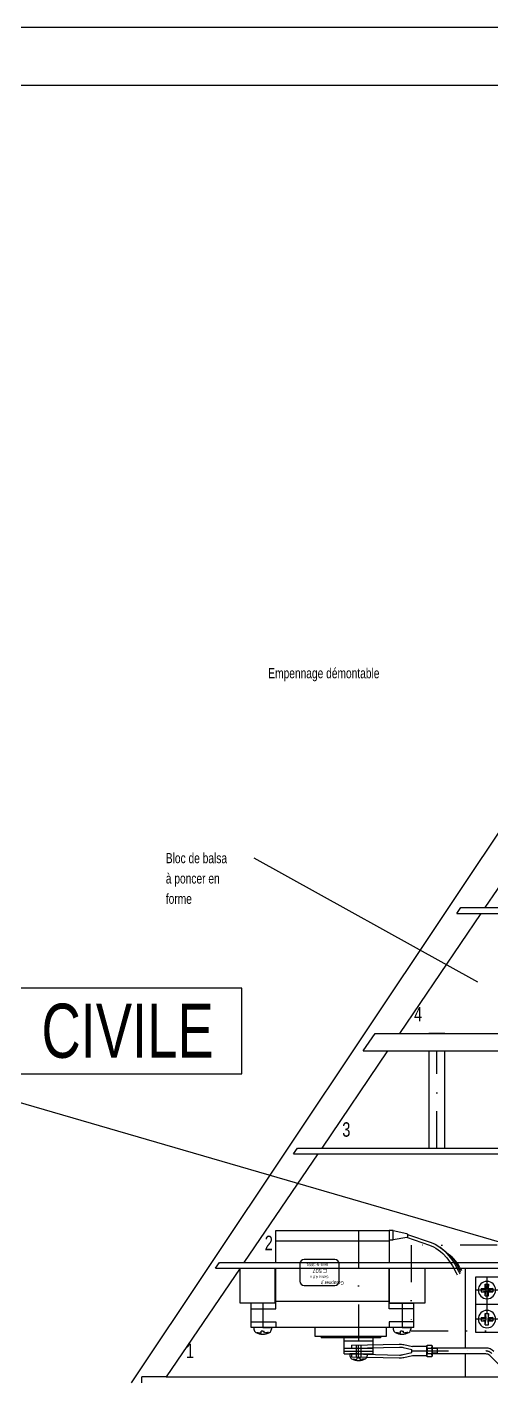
# Model space of a CAD drawing. Header units: millimetres. Extents: x 109 to 38194, y -453 to 956.
# Drawn here: x 1298.7 to 1458.7, y 490.3 to 956.3 of the extents above; entities that cross this region are included whole.
import ezdxf

# ---------------------------------------------------------------- set-up
doc = ezdxf.new("R2010")
doc.units = ezdxf.units.MM
for name, pattern in [('DASHDOT', [25.4, 12.7, -6.35, 0, -6.35]), ('DASHED', [19.05, 12.7, -6.35]), ('DIVIDE', [31.75, 12.7, -6.35, 0, -6.35, 0, -6.35])]:
    doc.linetypes.add(name, pattern=pattern)
for name, color, linetype in [('CARTOUCHE-1', 7, 'CONTINUOUS'), ('COTATION-2', 7, 'CONTINUOUS'), ('INDICATIONS', 7, 'CONTINUOUS')]:
    doc.layers.add(name, color=color, linetype=linetype)
doc.styles.get("Standard").update_dxf_attribs({"font": 'txt', "width": 0.75})

# ---------------------------------------------------------------- blocks, each defined once
blk = doc.blocks.new('08CRSS')
at = {"layer": 'INDICATIONS', "color": 94, "linetype": 'CONTINUOUS'}
for p, q in [((-22.072, 25.995), (-24.688, 25.995)), ((-17.26, 0), (-17.26, 6.878)), ((-17.26, 0), (-17.26, -6.878)), ((0, 39.254), (-8.238, 39.254)), ((0, 0), (0, 39.254)), ((0, 0), (0, -39.228)), ((-22.072, -25.969), (-24.688, -25.969)), ((0, -39.228), (-8.238, -39.228))]:
    blk.add_line(p, q, dxfattribs=at)
for points in [[(-25.101486, 7.452114, 0.007959), (-21.182356, 7.105747, 0.007954), (-17.252802, 6.884177)], [(-22.074224, 25.990227, 0.022186), (-24.001661, 16.779708, 0.02227), (-25.101484, 7.452117)], [(-25.101486, -7.439038, -0.007959), (-21.182356, -7.092671, -0.007954), (-17.252802, -6.871101)], [(-22.074224, -25.977151, -0.022186), (-24.001661, -16.766632, -0.02227), (-25.101484, -7.439041)]]:
    blk.add_lwpolyline(points, format="xyb", dxfattribs=at)
for centre, radius, start, end in [((32.657222, 0.006538), 62.965367, 150.249481, 180), ((32.657222, 0.006538), 62.965367, 180, 209.750519), ((-8.226636, 23.374081), 15.874689, 90, 150.249481), ((-8.226636, -23.361004), 15.874689, 209.750519, 270)]:
    blk.add_arc(centre, radius, start, end, dxfattribs=at)
blk = doc.blocks.new('*O1')
at = {"layer": 'INDICATIONS', "color": 94, "linetype": 'CONTINUOUS'}
for p, q in [((-6.594, 3), (-6.594, -3)), ((5.406, 4.5), (-5.094, 4.5)), ((6.906, -3), (6.906, 3)), ((-5.094, -4.5), (5.406, -4.5))]:
    blk.add_line(p, q, dxfattribs=at)
for centre, start, end in [((-5.0945, 3.0005), 90, 180), ((5.4055, 3.0005), 0, 90), ((-5.0945, -2.9995), 180, 270), ((5.4055, -2.9995), 270, 0)]:
    blk.add_arc(centre, 1.5, start, end, dxfattribs=at)
at = {"layer": 'INDICATIONS', "color": 94, "linetype": 'CONTINUOUS', "width": 100, "attachment_point": 8, "rotation": 180}
for s, insert, char_height in [('Best-Nr.3891', (-0.67, 3.21), 1), ('C\\~507', (0.26, 1.33), 1.5), ('Servo\\~4.8\\~v', (0.097, -1.032), 1), ('Graupner\\~jr', (4.583, -2.614), 1.25)]:
    blk.add_mtext(s, dxfattribs=dict(at, insert=insert, char_height=char_height))
blk = doc.blocks.new('08CRST')
at = {"layer": 'INDICATIONS', "color": 94, "linetype": 'CONTINUOUS'}
for p, q in [((-7.375, 7.375), (-25.984, 7.375)), ((-25.984, 7.375), (-25.984, -7.362)), ((-25.984, 7.375), (-5.27, 5.283)), ((-7.375, 7.375), (-7.375, 25.984)), ((7.375, 25.984), (-7.375, 25.984)), ((-7.375, 25.984), (-5.27, 5.283)), ((-5.27, 5.283), (-7.375, 7.375)), ((-5.27, 5.283), (-7.375, 7.375)), ((7.362, 25.984), (5.27, 5.283)), ((5.27, 5.283), (7.362, 7.375)), ((25.984, 7.375), (5.27, 5.283)), ((5.27, 5.283), (7.362, 7.375)), ((7.375, 7.375), (7.375, 25.984)), ((25.984, 7.375), (7.375, 7.375)), ((25.984, 7.375), (25.984, -7.362)), ((-25.984, -7.362), (-5.27, -5.257)), ((-7.375, -7.362), (-25.984, -7.362)), ((-5.27, -5.257), (-7.375, -7.362)), ((-7.375, -25.984), (-5.27, -5.257)), ((-5.27, -5.257), (-7.375, -7.362)), ((-7.375, -25.984), (-7.375, -7.362)), ((7.375, -25.984), (-7.375, -25.984)), ((7.362, -25.984), (5.27, -5.257)), ((5.27, -5.257), (7.362, -7.362)), ((5.27, -5.257), (7.362, -7.362)), ((25.984, -7.362), (5.27, -5.257)), ((7.375, -25.984), (7.375, -7.362)), ((25.984, -7.362), (7.375, -7.362))]:
    blk.add_line(p, q, dxfattribs=at)
blk.add_circle((-0.004, 0.006), 39.242, dxfattribs=at)
blk = doc.blocks.new('*D24')
at = {"layer": 'INDICATIONS', "color": 196, "linetype": 'CONTINUOUS'}
blk.add_line((0, 0), (-76.949, 42.749), dxfattribs=at)
blk = doc.blocks.new('*O47')
at = {"layer": 'INDICATIONS', "color": 196, "linetype": 'CONTINUOUS', "char_height": 3.5, "width": 100, "attachment_point": 1}
for s, insert in [('Bloc\\~de\\~balsa', (-30.402, 1.75)), ('à\\~poncer\\~en', (-30.402, -5.25)), ('forme', (-30.402, -12.25))]:
    blk.add_mtext(s, dxfattribs=dict(at, insert=insert))
blk = doc.blocks.new('*D52')
at = {"layer": 'COTATION-2', "color": 196, "linetype": 'CONTINUOUS'}
blk.add_line((0, 0), (-200.126, 58.181), dxfattribs=at)

msp = doc.modelspace()

# ---------------------------------------------------------------- linework, layer by layer
at = {"layer": 'CARTOUCHE-1', "color": 250, "linetype": 'CONTINUOUS'}
for points in [[(135.89, 956.31), (1775.89, 956.31), (1775.89, 115.31), (135.89, 115.31)], [(135.89, 956.31), (1775.89, 956.31), (1775.89, 115.31), (135.89, 115.31)], [(155.89, 936.31), (1755.89, 936.31), (1755.89, 135.31), (155.89, 135.31)]]:
    msp.add_lwpolyline(points, close=True, dxfattribs=at)
at = {"layer": 'INDICATIONS', "color": 5, "linetype": 'CONTINUOUS'}
for p, q in [((1334.72, 489.31), (1592.3, 875.74)), ((1481.66, 690.41), (1456.28, 652.98)), ((1446.61, 650.98), (1447.96, 652.98)), ((1447.96, 652.98), (1590.85, 652.98)), ((1454.92, 650.98), (1426.86, 609.6)), ((1446.61, 650.98), (1590.32, 650.98)), ((1414.44, 603.6), (1418.52, 609.6)), ((1418.52, 609.6), (1579.23, 609.6)), ((1422.79, 603.6), (1400.12, 570.17)), ((1414.44, 603.6), (1577.62, 603.6)), ((1390.39, 568.17), (1391.75, 570.17)), ((1391.75, 570.17), (1568.66, 570.17)), ((1398.76, 568.17), (1373.38, 530.74)), ((1390.39, 568.17), (1568.12, 568.17)), ((1372.02, 528.74), (1346.64, 491.31)), ((1363.62, 528.74), (1364.98, 530.74)), ((1363.62, 528.74), (1557.55, 528.74)), ((1364.98, 530.74), (1558.09, 530.74)), ((1338.21, 489.31), (1338.21, 491.31)), ((1346.64, 491.31), (1338.21, 491.31)), ((1346.64, 491.31), (1547.52, 491.31))]:
    msp.add_line(p, q, dxfattribs=at)
at = {"layer": 'INDICATIONS', "color": 26, "linetype": 'CONTINUOUS'}
for p, q in [((1442.5, 609.6), (1437, 609.6)), ((1437, 603.6), (1437, 570.17)), ((1442.5, 570.17), (1442.5, 603.6))]:
    msp.add_line(p, q, dxfattribs=at)
at = {"layer": 'INDICATIONS', "color": 26, "linetype": 'DASHDOT'}
msp.add_line((1439.75, 570.17), (1439.75, 603.6), dxfattribs=at)
at = {"layer": 'INDICATIONS', "color": 94, "linetype": 'CONTINUOUS'}
for p, q in [((1384.33, 541.74), (1423.33, 541.74)), ((1384.33, 530.74), (1384.33, 541.74)), ((1423.33, 541.74), (1423.33, 530.74)), ((1384.33, 538.24), (1423.33, 538.24)), ((1384.33, 516.74), (1384.33, 528.74)), ((1423.33, 528.74), (1423.33, 516.74)), ((1423.33, 517.34), (1384.33, 517.34)), ((1375.83, 508.34), (1375.83, 516.74)), ((1384.33, 516.74), (1375.83, 516.74)), ((1423.33, 516.74), (1431.83, 516.74)), ((1431.83, 508.34), (1431.83, 516.74)), ((1431.83, 508.34), (1431.83, 516.74)), ((1431.83, 508.34), (1375.83, 508.34)), ((1397.93, 505.24), (1397.93, 508.34)), ((1422.33, 508.34), (1422.33, 505.24)), ((1422.33, 505.24), (1397.93, 505.24)), ((1399.93, 505.24), (1399.93, 504.74)), ((1420.33, 504.74), (1399.93, 504.74)), ((1407.83, 503.74), (1407.83, 504.74)), ((1407.83, 503.74), (1417.83, 503.74)), ((1407.83, 499.24), (1407.83, 503.74)), ((1417.83, 503.74), (1417.83, 504.74)), ((1417.83, 499.24), (1417.83, 503.74)), ((1420.33, 505.24), (1420.33, 504.74)), ((1407.83, 499.24), (1417.83, 499.24))]:
    msp.add_line(p, q, dxfattribs=at)
at = {"layer": 'INDICATIONS', "color": 94, "linetype": 'DASHDOT'}
for p, q in [((1412.83, 541.74), (1412.83, 499.24)), ((1457, 525.73), (1457, 506.73)), ((1461.5, 521.23), (1453, 521.23)), ((1379.83, 516.74), (1379.83, 508.34)), ((1427.83, 516.74), (1427.83, 508.34)), ((1463.5, 516.23), (1453, 516.23)), ((1461.5, 511.23), (1453, 511.23)), ((1407.83, 500.24), (1417.83, 500.24))]:
    msp.add_line(p, q, dxfattribs=at)
at = {"layer": 'INDICATIONS', "color": 116, "linetype": 'CONTINUOUS'}
for p, q in [((1449.5, 528.74), (1449.5, 501.26)), ((1449.5, 499.24), (1449.5, 491.31))]:
    msp.add_line(p, q, dxfattribs=at)
at = {"layer": 'INDICATIONS', "color": 94, "linetype": 'DASHED'}
msp.add_line((1407.83, 501.24), (1417.83, 501.24), dxfattribs=at)
at = {"layer": 'INDICATIONS', "color": 172, "linetype": 'CONTINUOUS'}
for p, q in [((1410.33, 502.23), (1410.35, 501.23)), ((1410.35, 499.24), (1410.33, 498.24)), ((1431.09, 499.71), (1431.09, 500.78)), ((1436.33, 501.74), (1431.33, 501.74)), ((1431.33, 498.74), (1436.33, 498.74)), ((1436.33, 500.24), (1436.33, 501.74)), ((1436.33, 498.74), (1436.33, 500.24)), ((1436.48, 501.24), (1437.98, 501.24)), ((1437.98, 499.24), (1436.48, 499.24)), ((1456.58, 501.26), (1438.13, 501.24)), ((1439.81, 501.05), (1438.13, 501.04)), ((1439.81, 501.05), (1438.13, 501.04)), ((1439.81, 499.46), (1438.13, 499.45)), ((1439.81, 499.46), (1438.13, 499.45)), ((1456.58, 499.26), (1438.13, 499.24)), ((1439.81, 501.26), (1439.81, 499.26)), ((1458, 498.66), (1461.18, 495.48))]:
    msp.add_line(p, q, dxfattribs=at)
at = {"layer": 'INDICATIONS', "color": 172, "linetype": 'DASHED'}
for p, q in [((1412.08, 498.2), (1412.08, 502.28)), ((1413.58, 502.31), (1413.58, 498.17))]:
    msp.add_line(p, q, dxfattribs=at)
at = {"layer": 'INDICATIONS', "color": 172, "linetype": 'DASHDOT'}
for p, q in [((1412.83, 498.18), (1412.83, 502.29)), ((1431.09, 500.25), (1456.58, 500.25))]:
    msp.add_line(p, q, dxfattribs=at)
at = {"layer": 'INDICATIONS', "color": 7, "linetype": 'CONTINUOUS'}
msp.add_lwpolyline([(1151.42, 595.67), (1372.65, 595.67), (1372.64, 625.19), (1151.42, 625.19)], close=True, dxfattribs=at)
at = {"layer": 'INDICATIONS', "color": 94, "linetype": 'CONTINUOUS'}
msp.add_lwpolyline([(1423.33, 541.74), (1423.33, 538.51), (1424.71, 538.51), (1424.71, 541.74)], close=True, dxfattribs=at)
for points in [[(1424.71, 541.74), (1429.37, 540.68), (1429.46, 540.64), (1429.51, 540.6), (1429.55, 540.56), (1429.6, 540.48), (1429.63, 540.4), (1429.68, 540.24), (1429.7, 540.12), (1429.7, 539.95), (1429.7, 539.87), (1429.67, 539.69), (1429.61, 539.54), (1429.57, 539.47), (1429.5, 539.39), (1429.42, 539.34), (1429.37, 539.33), (1424.71, 538.51)], [(1429.3, 539.47), (1437.24, 536.74), (1438.59, 536.17), (1439.44, 535.69), (1441.04, 534.52), (1441.78, 533.84), (1443.16, 532.35), (1444.39, 530.7), (1445.12, 529.56), (1446.36, 527.2), (1446.72, 526.43)], [(1429.63, 540.41), (1437.79, 537.61), (1439.18, 537.02), (1440.06, 536.52), (1441.71, 535.31), (1442.48, 534.62), (1443.9, 533.08), (1445.16, 531.39), (1445.92, 530.2), (1447.2, 527.77), (1447.63, 526.85)], [(1448.06, 527.28), (1447.79, 527.76), (1447.28, 528.75), (1446.83, 529.63), (1446.6, 530.06), (1446.23, 530.69), (1445.96, 531.1), (1445.82, 531.29), (1445.6, 531.58), (1445.45, 531.77), (1445.13, 532.13), (1444.8, 532.49), (1444.58, 532.72), (1444.11, 533.16), (1443.75, 533.49), (1443.01, 534.13), (1441.5, 535.4), (1440.77, 536.05)], [(1448.31, 527.96), (1448.07, 528.35), (1447.6, 529.15), (1447.19, 529.87), (1446.98, 530.22), (1446.65, 530.73), (1446.29, 531.22), (1446.09, 531.46), (1445.75, 531.84), (1445.5, 532.09), (1444.99, 532.56), (1444.45, 533.01), (1443.36, 533.88), (1442.82, 534.33), (1442.55, 534.55)], [(1486.18, 525.73), (1453, 525.73), (1453, 506.73), (1508, 506.73), (1508, 525.73), (1491.5, 525.73)], [(1375.83, 514.74), (1384.33, 514.74), (1384.33, 516.74)], [(1431.83, 514.74), (1423.33, 514.74), (1423.33, 516.74)], [(1375.83, 510.34), (1384.33, 510.34), (1384.33, 508.34)], [(1431.83, 510.34), (1423.33, 510.34), (1423.33, 508.34)]]:
    msp.add_lwpolyline(points, dxfattribs=at)
at = {"layer": 'INDICATIONS', "color": 7, "linetype": 'DIVIDE'}
msp.add_lwpolyline([(1430.95, 507.14), (1652.17, 507.14), (1652.17, 536.66), (1430.95, 536.66)], close=True, dxfattribs=at)
at = {"layer": 'INDICATIONS', "color": 5, "linetype": 'CONTINUOUS'}
for points in [[(1384.03, 516.74), (1372.02, 516.74), (1372.02, 528.74), (1384.03, 528.74)], [(1435.63, 516.74), (1423.33, 516.74), (1423.33, 528.74), (1435.63, 528.74)]]:
    msp.add_lwpolyline(points, close=True, dxfattribs=at)
at = {"layer": 'INDICATIONS', "color": 172, "linetype": 'CONTINUOUS'}
for points in [[(1410.33, 502.23), (1426.84, 502.62, -0.06557), (1428.4, 502.45), (1431.33, 501.74)], [(1410.33, 498.24), (1426.84, 497.86), (1426.84, 497.86, 0.06557), (1428.4, 498.03), (1431.33, 498.74)], [(1410.35, 501.23), (1426.87, 501.62, -0.06557), (1428.16, 501.48), (1428.17, 501.48), (1431.09, 500.77)], [(1410.35, 499.24), (1426.87, 498.86), (1426.87, 498.86, 0.06557), (1428.17, 499), (1428.16, 499), (1431.09, 499.71)]]:
    msp.add_lwpolyline(points, format="xyb", dxfattribs=at)
msp.add_lwpolyline([(1436.33, 501.98), (1436.48, 502.24), (1437.98, 502.24), (1438.13, 501.98), (1438.13, 500.24), (1438.13, 498.5), (1437.98, 498.24), (1436.48, 498.24), (1436.33, 498.5), (1436.33, 500.24), (1436.33, 501.98)], dxfattribs=at)
for centre, radius, start, end in [((1437.19, 501.74), 0.866, 144.7496, 215.2777), ((1439.79, 500.24), 3.46, 163.2355, 196.7925), ((1437.19, 498.74), 0.866, 144.7514, 215.2796), ((1437.26, 501.74), 0.866, 324.7482, 35.279), ((1437.26, 498.74), 0.866, 324.7464, 35.2772), ((1434.67, 500.24), 3.46, 343.2346, 16.792), ((1456.58, 497.25), 4, 45, 90), ((1456.58, 497.25), 2, 45, 90)]:
    msp.add_arc(centre, radius, start, end, dxfattribs=at)
at = {"layer": 'INDICATIONS', "color": 172, "linetype": 'DASHDOT'}
msp.add_arc((1456.58, 497.25), 3, 45, 90, dxfattribs=at)

# ---------------------------------------------------------------- block references
at = {"layer": 'COTATION-2', "color": 196, "linetype": 'CONTINUOUS'}
msp.add_blockref('*D52', (1462.16, 537.49), dxfattribs=at)
at = {"layer": 'INDICATIONS', "color": 196, "linetype": 'CONTINUOUS'}
for name, p in [('*O47', (1376.89, 670.03)), ('*D24', (1453.84, 627.28))]:
    msp.add_blockref(name, p, dxfattribs=at)
at = {"layer": 'INDICATIONS', "color": 94, "linetype": 'CONTINUOUS'}
msp.add_blockref('*O1', (1399.23, 527.28), dxfattribs=at)
for name, p, xscale, yscale, rotation in [('08CRST', (1457, 521.23), 0.076471, -0.076471, 180), ('08CRST', (1457, 511.23), 0.076471, -0.076471, 180), ('08CRSS', (1379.83, 508.34), 0.076476, 0.076476, 90), ('08CRSS', (1427.77, 508.34), 0.076476, 0.076476, 90), ('08CRSS', (1412.83, 499.24), 0.076476, 0.076476, 90)]:
    msp.add_blockref(name, p, dxfattribs=dict(at, xscale=xscale, yscale=yscale, rotation=rotation))

# ---------------------------------------------------------------- texts
at = {"layer": 'INDICATIONS', "color": 196, "linetype": 'CONTINUOUS', "insert": (1381.75, 735.49), "char_height": 3.5, "width": 100, "attachment_point": 1}
msp.add_mtext('Empennage\\~démontable', dxfattribs=at)
at = {"layer": 'INDICATIONS', "color": 7, "linetype": 'CONTINUOUS', "insert": (1362.94, 610.43), "char_height": 18.645, "width": 100, "attachment_point": 6}
msp.add_mtext('CIVILE', dxfattribs=at)
at = {"layer": 'INDICATIONS', "color": 116, "linetype": 'CONTINUOUS', "char_height": 5, "width": 100, "attachment_point": 8}
for s, insert in [('4', (1433.32, 613.77)), ('3', (1408.6, 573.97)), ('2', (1381.92, 534.97)), ('1', (1354.79, 497.78))]:
    msp.add_mtext(s, dxfattribs=dict(at, insert=insert))

doc.saveas('drawing.dxf')
